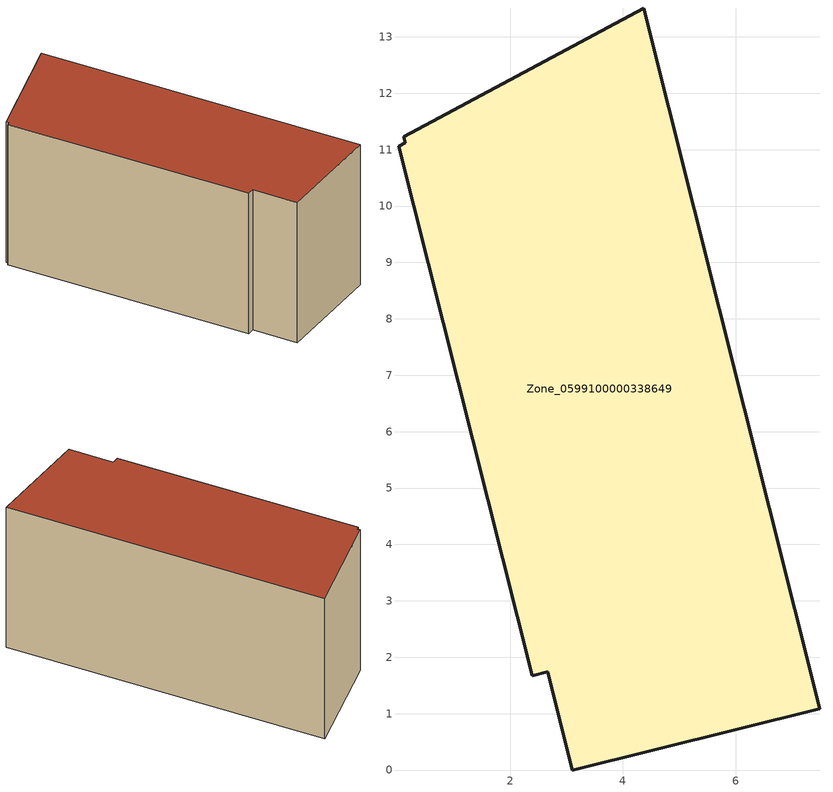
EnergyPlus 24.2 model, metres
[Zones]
Zone_0599100000338649
 floor ground (C_G): 0.03,11.06 0.14,11.12 0.11,11.23 4.37,13.51 7.49,1.08 3.1,0 2.67,1.74 2.39,1.67 z0
 wall outside (C_F): 7.49,1.08 4.37,13.51 0.11,11.23 0.14,11.12 0.03,11.06 2.39,1.67 2.67,1.74 3.1,0 7.49,1.08 z0:5.76
 roof outside (C_R): 0.11,11.23 0.14,11.12 0.03,11.06 2.39,1.67 2.67,1.74 3.1,0 7.49,1.08 4.37,13.51 z5.76
[BUILDING]
Pand.0599100000338649: North Axis=0; Terrain=City; Loads Convergence Tolerance Value=0.04; Temperature Convergence Tolerance Value=0.4; Solar Distribution=FullExterior; Maximum Number of Warmup Days=25; Minimum Number of Warmup Days=1
[Site:Location]
Rotterdam.The.Hague.AP_ZH_NLD Design_Conditions: Latitude=51.96; Longitude=4.45; Time Zone=1; Elevation=-4.5
[SITE:GROUNDTEMPERATURE:BUILDINGSURFACE]
18, 18, 18, 18, 18, 18, 18, 18, 18, 18, 18, 18
[MATERIAL] Thermal Absorptance=0.9; Solar Absorptance=0.7; Visible Absorptance=0.7
Name | Roughness | Thickness | Conductivity | Density | Specific Heat
G.TI.1992-2005 | MediumSmooth | 0.15 | 0.06 | 540 | 1210
F.TI.1992-2005 | Rough | 0.3 | 0.12 | 1920 | 840
R.TI.1992-2005 | MediumRough | 0.2 | 0.08 | 1500 | 1000
[CONSTRUCTION]
C_G: G.TI.1992-2005
C_F: F.TI.1992-2005
C_R: R.TI.1992-2005
[ZONE]
Zone_0599100000338649: Type=1; Multiplier=1; Ceiling Height=Autocalculate; Volume=Autocalculate; Floor Area=autocalculate; Part of Total Floor Area=Yes
[ZONEINFILTRATION:DESIGNFLOWRATE]
Infil_Zone_0599100000338649: Zone or ZoneList or Space or SpaceList=Zone_0599100000338649; Schedule=AlwaysOn; Design Flow Rate Calculation Method=Flow/Area; Flow Rate per Floor Area=0.0015; Constant Term Coefficient=1; Temperature Term Coefficient=0; Velocity Term Coefficient=0; Velocity Squared Term Coefficient=0
[HVACTEMPLATE:ZONE:IDEALLOADSAIRSYSTEM]
Zone_0599100000338649: Maximum Heating Supply Air Temperature=50; Minimum Cooling Supply Air Temperature=13; Maximum Heating Supply Air Humidity Ratio=0.0156; Minimum Cooling Supply Air Humidity Ratio=0.0077; Heating Limit=NoLimit; Cooling Limit=NoLimit; Dehumidification Control Type=ConstantSensibleHeatRatio; Cooling Sensible Heat Ratio=0.7; Dehumidification Setpoint=60; Humidification Control Type=None; Humidification Setpoint=30; Outdoor Air Method=None; Outdoor Air Flow Rate per Person=0.00944; Outdoor Air Flow Rate per Zone Floor Area=0; Outdoor Air Flow Rate per Zone=0; Demand Controlled Ventilation Type=None; Outdoor Air Economizer Type=NoEconomizer; Heat Recovery Type=None; Sensible Heat Recovery Effectiveness=0.7; Latent Heat Recovery Effectiveness=0.65
[ZONECONTROL:THERMOSTAT]
ThermostatControl_Zone_0599100000338649: Zone or ZoneList=Zone_0599100000338649; Control Type Schedule=DualSetpointControlType; Control 1=Thermostat_Zone_0599100000338649; Temperature Difference Between Cutout And Setpoint=0
[THERMOSTATSETPOINT:DUALSETPOINT]
Thermostat_Zone_0599100000338649: Heating Setpoint Temperature Schedule=HeatingSetpoint_Zone_0599100000338649; Cooling Setpoint Temperature Schedule=CoolingSetpoint_Zone_0599100000338649
[SCHEDULE:COMPACT]
HeatingSetpoint_Zone_0599100000338649: Through: 12/31, For: AllDays, Until: 24:00, 21
CoolingSetpoint_Zone_0599100000338649: Through: 12/31, For: AllDays, Until: 24:00, 24
DualSetpointControlType: Through: 12/31, For: AllDays, Until: 24:00, 4
AlwaysOn: Through: 12/31, For: AllDays, Until: 24:00, 1
